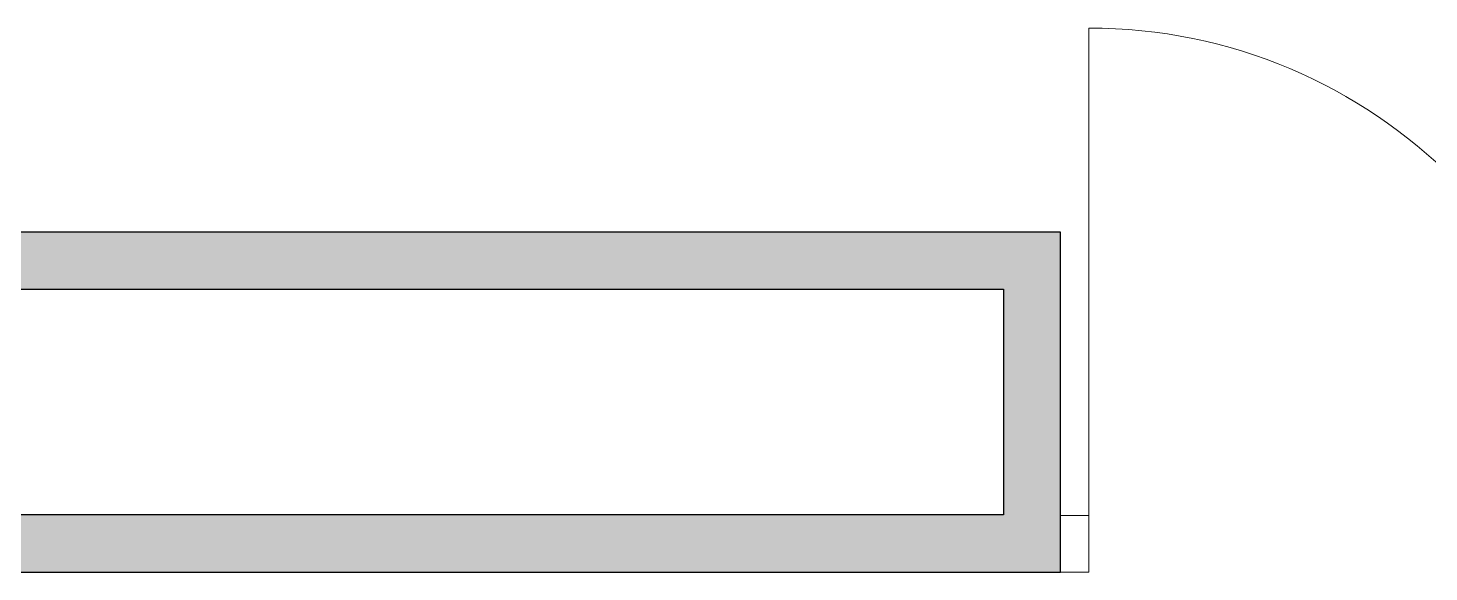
# Model space of a CAD drawing. Header units: millimetres. Extents: x 79795 to 317870, y -36033 to 97293.
# Drawn here: x 210579 to 213051, y 15107 to 16067 of the extents above; entities that cross this region are included whole.
import ezdxf

# ---------------------------------------------------------------- set-up
doc = ezdxf.new("R2010")
doc.units = ezdxf.units.MM
doc.header["$MEASUREMENT"] = 0
for name, color, linetype, lineweight in [('CSM-STL-XX-ZZ-M3-A-XXXX-00001_detached _19_04_21__rvt-1-Level 4$0$A-DOOR', 4, 'CONTINUOUS', 9), ('CSM-STL-XX-ZZ-M3-A-XXXX-00001_detached _19_04_21__rvt-1-Level 4$0$A-GLAZ-CWMG', 7, 'CONTINUOUS', 9), ('CSM-STL-XX-ZZ-M3-A-XXXX-00001_detached _19_04_21__rvt-1-Level 4$0$A-WALL-PATT', 7, 'CONTINUOUS', 9), ('CSM-STL-XX-ZZ-M3-A-XXXX-00001_detached _19_04_21__rvt-1-Level 4$0$I-WALL', 7, 'CONTINUOUS', 9)]:
    doc.layers.add(name, color=color, linetype=linetype, lineweight=lineweight)

msp = doc.modelspace()

# ---------------------------------------------------------------- hatches: boundary and pattern name
at = {"layer": 'CSM-STL-XX-ZZ-M3-A-XXXX-00001_detached _19_04_21__rvt-1-Level 4$0$A-WALL-PATT'}
for points in [[(212299.8, 15606.3), (212400.8, 15606.3), (212400.8, 15707.3), (205200.8, 15707.3), (205200.8, 15606.3), (211807.1, 15606.3)], [(212400.8, 15208.3), (212400.8, 15606.3), (212299.8, 15606.3), (212299.8, 15208.3)], [(212400.8, 15107.3), (212400.8, 15208.3), (205301.8, 15208.3), (205301.8, 15107.3), (211807.1, 15107.3)]]:
    msp.add_hatch(color=256, dxfattribs=at).paths.add_polyline_path(points, flags=0)

# ---------------------------------------------------------------- linework, layer by layer
at = {"layer": 'CSM-STL-XX-ZZ-M3-A-XXXX-00001_detached _19_04_21__rvt-1-Level 4$0$A-DOOR', "lineweight": 20}
msp.add_line((212450.8, 15157.3), (212450.8, 16067.3), dxfattribs=at)
at = {"layer": 'CSM-STL-XX-ZZ-M3-A-XXXX-00001_detached _19_04_21__rvt-1-Level 4$0$A-DOOR'}
msp.add_arc((212450.8, 15157.3), 910, 0, 90, dxfattribs=at)
at = {"layer": 'CSM-STL-XX-ZZ-M3-A-XXXX-00001_detached _19_04_21__rvt-1-Level 4$0$A-GLAZ-CWMG', "lineweight": 20}
for p, q in [((212450.8, 15207.3), (212400.8, 15207.3)), ((212400.8, 15207.3), (212400.8, 15107.3)), ((212450.8, 15107.3), (212450.8, 15207.3)), ((212400.8, 15107.3), (212450.8, 15107.3))]:
    msp.add_line(p, q, dxfattribs=at)
at = {"layer": 'CSM-STL-XX-ZZ-M3-A-XXXX-00001_detached _19_04_21__rvt-1-Level 4$0$I-WALL', "lineweight": 30}
for p, q in [((212400.8, 15707.3), (205200.8, 15707.3)), ((212400.8, 15606.3), (212400.8, 15707.3)), ((205301.8, 15606.3), (212299.8, 15606.3)), ((212299.8, 15606.3), (212299.8, 15208.3)), ((212400.8, 15208.3), (212400.8, 15606.3)), ((212299.8, 15208.3), (205301.8, 15208.3)), ((212400.8, 15107.3), (212400.8, 15208.3)), ((205301.8, 15107.3), (212400.8, 15107.3))]:
    msp.add_line(p, q, dxfattribs=at)

doc.saveas('drawing.dxf')
